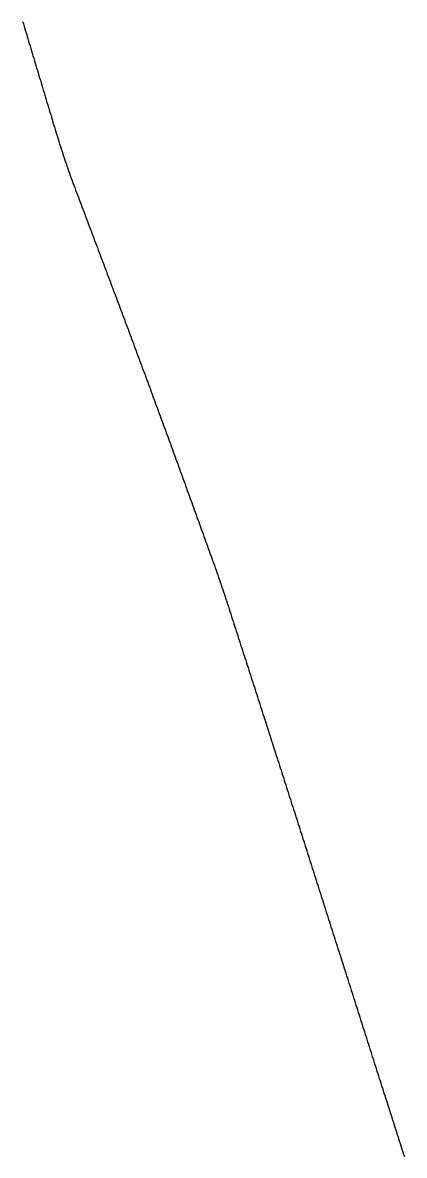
# Model space of a CAD drawing. Header units: metres. Extents: x 457876 to 584660, y 126427 to 241224.
# Drawn here: x 560962 to 564675, y 163560 to 174584 of the extents above; entities that cross this region are included whole.
import ezdxf

# ---------------------------------------------------------------- set-up
doc = ezdxf.new("R2010")
doc.units = ezdxf.units.M
for name, color, linetype in [('AT_GRADE', 3, 'CONTINUOUS'), ('CUTTING', 34, 'CONTINUOUS'), ('EMBANKMENT', 42, 'CONTINUOUS'), ('GROUND_CL', 8, 'CONTINUOUS'), ('RAIL_CL', 1, 'CONTINUOUS'), ('VIADUCT', 5, 'CONTINUOUS')]:
    doc.layers.add(name, color=color, linetype=linetype)

msp = doc.modelspace()

# ---------------------------------------------------------------- linework, layer by layer
at = {"layer": 'AT_GRADE'}
for points in [[(560997.956, 174476.306, 19.015), (561005.116, 174452.432, 19.098), (561012.277, 174428.559, 19.182)], [(561091.125, 174165.949, 20.177), (561098.299, 174142.075, 20.274), (561105.474, 174118.201, 20.373), (561112.65, 174094.326, 20.472), (561119.827, 174070.452, 20.572), (561127.005, 174046.578, 20.674), (561134.183, 174022.703, 20.777), (561141.363, 173998.829, 20.88)], [(561170.088, 173903.329, 21.308), (561177.271, 173879.454, 21.417), (561184.454, 173855.578, 21.528), (561191.638, 173831.703, 21.64), (561198.823, 173807.827, 21.754), (561206.008, 173783.951, 21.868), (561213.194, 173760.075, 21.984), (561220.38, 173736.198, 22.101), (561227.566, 173712.322, 22.22)], [(562350.509, 170616.953, 49.795), (562359.087, 170593.513, 50.087), (562367.662, 170570.072, 50.38), (562376.233, 170546.63, 50.674), (562384.801, 170523.187, 50.97), (562393.366, 170499.742, 51.266), (562401.927, 170476.296, 51.563), (562410.485, 170452.848, 51.861), (562419.039, 170429.4, 52.159), (562427.591, 170405.95, 52.459), (562436.139, 170382.498, 52.76), (562444.684, 170359.046, 53.061), (562453.226, 170335.592, 53.363), (562461.764, 170312.137, 53.666), (562470.3, 170288.68, 53.97), (562478.833, 170265.223, 54.275), (562487.362, 170241.764, 54.58), (562495.889, 170218.304, 54.887), (562504.413, 170194.843, 55.194), (562512.934, 170171.381, 55.502), (562521.452, 170147.917, 55.81)], [(562598.002, 169936.7, 58.621), (562606.496, 169913.226, 58.937), (562614.987, 169889.752, 59.254), (562623.477, 169866.277, 59.571), (562631.965, 169842.801, 59.889), (562640.45, 169819.324, 60.208), (562648.934, 169795.846, 60.527), (562657.416, 169772.368, 60.847), (562665.897, 169748.889, 61.168), (562674.376, 169725.409, 61.489), (562682.853, 169701.929, 61.811), (562691.329, 169678.447, 62.134)], [(562818.347, 169326.173, 67.041), (562826.811, 169302.685, 67.372), (562835.275, 169279.198, 67.704), (562843.706, 169255.698, 68.037), (562852.114, 169232.191, 68.37), (562860.433, 169208.651, 68.704), (562868.662, 169185.079, 69.038), (562876.84, 169161.489, 69.372), (562884.969, 169137.882, 69.707), (562893.048, 169114.258, 70.043), (562901.027, 169090.599, 70.379)], [(563131.671, 168377.914, 80.65), (563139.331, 168354.147, 80.998), (563146.99, 168330.379, 81.346), (563154.649, 168306.611, 81.695)], [(563566.877, 167022.561, 100.762), (563574.483, 166998.771, 101.115), (563582.089, 166974.981, 101.467), (563589.694, 166951.19, 101.819), (563597.298, 166927.4, 102.171), (563604.901, 166903.608, 102.523), (563612.503, 166879.817, 102.874), (563620.104, 166856.025, 103.224), (563627.705, 166832.232, 103.575), (563635.304, 166808.44, 103.925)], [(564264.574, 164833.12, 129.091), (564272.156, 164809.323, 129.309)], [(564423.921, 164333.444, 132.978), (564431.516, 164309.653, 133.123), (564439.112, 164285.863, 133.265), (564446.708, 164262.074, 133.403)]]:
    msp.add_polyline3d(points, dxfattribs=at)
at = {"layer": 'CUTTING'}
for points in [[(561019.44, 174404.685, 19.267), (561026.603, 174380.812, 19.353), (561033.768, 174356.938, 19.441), (561040.934, 174333.065, 19.529), (561048.101, 174309.191, 19.618), (561055.269, 174285.318, 19.709), (561062.438, 174261.444, 19.8), (561069.608, 174237.57, 19.893), (561076.779, 174213.697, 19.987), (561083.951, 174189.823, 20.081)], [(561148.543, 173974.954, 20.985), (561155.724, 173951.079, 21.092), (561162.905, 173927.204, 21.199)], [(562699.803, 169654.966, 62.457), (562708.277, 169631.483, 62.78), (562716.749, 169608.001, 63.105), (562725.219, 169584.517, 63.43), (562733.689, 169561.033, 63.755), (562742.158, 169537.549, 64.081), (562750.626, 169514.064, 64.408), (562759.093, 169490.579, 64.735), (562767.559, 169467.093, 65.063), (562776.025, 169443.607, 65.391), (562784.49, 169420.121, 65.72), (562792.955, 169396.634, 66.049), (562801.419, 169373.147, 66.379), (562809.883, 169349.66, 66.71)], [(562908.955, 169066.924, 70.715), (562916.833, 169043.231, 71.052), (562924.633, 169019.513, 71.389), (562932.363, 168995.771, 71.727), (562940.031, 168972.01, 72.065), (562947.7, 168948.248, 72.404), (562955.368, 168924.487, 72.743), (562963.036, 168900.725, 73.082), (562970.704, 168876.963, 73.422), (562978.372, 168853.201, 73.763), (562986.04, 168829.439, 74.103), (562993.708, 168805.676, 74.445), (563001.375, 168781.914, 74.786), (563009.043, 168758.151, 75.128), (563016.71, 168734.388, 75.471), (563024.377, 168710.625, 75.813), (563032.043, 168686.861, 76.156), (563039.71, 168663.098, 76.5), (563047.376, 168639.334, 76.844), (563055.041, 168615.57, 77.188), (563062.706, 168591.805, 77.533), (563070.371, 168568.041, 77.878), (563078.035, 168544.276, 78.223), (563085.699, 168520.511, 78.569), (563093.362, 168496.745, 78.915), (563101.025, 168472.98, 79.261), (563108.688, 168449.214, 79.608), (563116.349, 168425.447, 79.955), (563124.011, 168401.681, 80.302)], [(563642.903, 166784.646, 104.275), (563650.501, 166760.853, 104.624), (563658.098, 166737.06, 104.973), (563665.694, 166713.266, 105.321), (563673.29, 166689.471, 105.669), (563680.884, 166665.677, 106.016), (563688.478, 166641.882, 106.363), (563696.072, 166618.087, 106.709), (563703.664, 166594.291, 107.055), (563711.256, 166570.496, 107.4), (563718.847, 166546.7, 107.744), (563726.437, 166522.903, 108.088), (563734.027, 166499.107, 108.431), (563741.616, 166475.31, 108.773), (563749.204, 166451.513, 109.115), (563756.792, 166427.716, 109.456), (563764.379, 166403.918, 109.797), (563771.965, 166380.121, 110.136), (563779.551, 166356.323, 110.475), (563787.136, 166332.525, 110.813), (563794.721, 166308.726, 111.15), (563802.305, 166284.928, 111.486), (563809.889, 166261.129, 111.821), (563817.472, 166237.33, 112.155), (563825.055, 166213.531, 112.489), (563832.637, 166189.732, 112.821), (563840.219, 166165.932, 113.152), (563847.8, 166142.133, 113.483), (563855.381, 166118.333, 113.812), (563862.962, 166094.533, 114.14), (563870.542, 166070.733, 114.467), (563878.122, 166046.933, 114.793), (563885.701, 166023.132, 115.117), (563893.28, 165999.332, 115.441), (563900.859, 165975.531, 115.763), (563908.437, 165951.731, 116.084), (563916.015, 165927.93, 116.403), (563923.593, 165904.129, 116.721), (563931.171, 165880.328, 117.038), (563938.748, 165856.527, 117.354), (563946.325, 165832.726, 117.668), (563953.902, 165808.925, 117.98), (563961.479, 165785.124, 118.291), (563969.055, 165761.323, 118.601), (563976.631, 165737.522, 118.908), (563984.208, 165713.721, 119.215), (563991.784, 165689.919, 119.519), (563999.36, 165666.118, 119.822), (564006.936, 165642.317, 120.124), (564014.511, 165618.515, 120.423), (564022.087, 165594.714, 120.721), (564029.663, 165570.913, 121.017), (564037.238, 165547.112, 121.311), (564044.814, 165523.31, 121.603), (564052.39, 165499.509, 121.894), (564059.965, 165475.708, 122.182), (564067.541, 165451.907, 122.468), (564075.117, 165428.106, 122.753), (564082.693, 165404.305, 123.035), (564090.269, 165380.504, 123.315), (564097.845, 165356.703, 123.593), (564105.421, 165332.903, 123.869), (564112.997, 165309.102, 124.142), (564120.573, 165285.301, 124.414), (564128.15, 165261.501, 124.683), (564135.727, 165237.701, 124.95), (564143.304, 165213.9, 125.214), (564150.881, 165190.1, 125.476), (564158.458, 165166.3, 125.736), (564166.036, 165142.501, 125.993), (564173.614, 165118.701, 126.247), (564181.192, 165094.901, 126.499), (564188.77, 165071.102, 126.749), (564196.349, 165047.303, 126.995), (564203.928, 165023.504, 127.24), (564211.508, 164999.705, 127.481), (564219.087, 164975.907, 127.72), (564226.667, 164952.108, 127.955), (564234.248, 164928.31, 128.188), (564241.829, 164904.512, 128.418), (564249.41, 164880.715, 128.646), (564256.992, 164856.917, 128.87)], [(564454.305, 164238.285, 133.537), (564461.903, 164214.496, 133.667), (564469.502, 164190.707, 133.793), (564477.101, 164166.919, 133.915), (564484.701, 164143.132, 134.033), (564492.302, 164119.345, 134.147), (564499.903, 164095.558, 134.256), (564507.506, 164071.772, 134.362), (564515.109, 164047.986, 134.463), (564522.713, 164024.201, 134.56), (564530.318, 164000.416, 134.653), (564537.924, 163976.631, 134.741), (564545.53, 163952.847, 134.825), (564553.137, 163929.064, 134.905), (564560.746, 163905.281, 134.981), (564568.355, 163881.498, 135.052), (564575.964, 163857.716, 135.118), (564583.575, 163833.934, 135.18), (564591.187, 163810.153, 135.238), (564598.799, 163786.372, 135.291), (564606.412, 163762.592, 135.339), (564614.027, 163738.813, 135.383), (564621.642, 163715.033, 135.423), (564629.257, 163691.255, 135.458), (564636.874, 163667.477, 135.488), (564644.492, 163643.699, 135.513), (564652.11, 163619.922, 135.534), (564659.73, 163596.145, 135.55), (564667.35, 163572.369, 135.562)]]:
    msp.add_polyline3d(points, dxfattribs=at)
at = {"layer": 'EMBANKMENT'}
for points in [[(560969.328, 174571.799, 18.693), (560976.483, 174547.926, 18.772), (560983.64, 174524.052, 18.852), (560990.797, 174500.179, 18.933)], [(561234.753, 173688.445, 22.339), (561241.94, 173664.568, 22.46), (561249.127, 173640.69, 22.582), (561256.315, 173616.813, 22.705), (561263.503, 173592.935, 22.83), (561270.691, 173569.057, 22.956), (561277.879, 173545.178, 23.083), (561285.079, 173521.303, 23.211), (561292.327, 173497.442, 23.341), (561299.663, 173473.608, 23.472), (561307.075, 173449.796, 23.604), (561314.499, 173425.988, 23.738), (561322.071, 173402.226, 23.873), (561329.657, 173378.468, 24.009), (561337.317, 173354.733, 24.147), (561345.039, 173331.018, 24.286), (561352.832, 173307.326, 24.426), (561360.701, 173283.659, 24.568), (561368.621, 173260.008, 24.711), (561376.591, 173236.374, 24.855), (561384.661, 173212.773, 25.001), (561392.782, 173189.189, 25.148), (561400.952, 173165.622, 25.297), (561409.172, 173142.071, 25.447), (561417.485, 173118.554, 25.598), (561425.885, 173095.067, 25.751), (561434.309, 173071.589, 25.905), (561442.822, 173048.143, 26.06), (561451.387, 173024.715, 26.217), (561460.007, 173001.307, 26.375), (561468.711, 172977.931, 26.535), (561477.474, 172954.576, 26.696), (561486.287, 172931.24, 26.859), (561495.102, 172907.904, 27.023), (561503.917, 172884.568, 27.188), (561512.733, 172861.232, 27.355), (561521.548, 172837.896, 27.523), (561530.363, 172814.559, 27.693), (561539.178, 172791.222, 27.864), (561547.993, 172767.885, 28.037)], [(561574.434, 172697.871, 28.563), (561583.247, 172674.532, 28.741), (561592.059, 172651.192, 28.921), (561600.871, 172627.852, 29.102), (561609.681, 172604.512, 29.285), (561618.491, 172581.171, 29.469), (561627.301, 172557.829, 29.654), (561636.109, 172534.487, 29.841), (561644.916, 172511.145, 30.03), (561653.722, 172487.802, 30.219), (561662.528, 172464.458, 30.411), (561671.332, 172441.113, 30.604), (561680.135, 172417.768, 30.798), (561688.936, 172394.422, 30.993), (561697.736, 172371.076, 31.19), (561706.535, 172347.729, 31.389), (561715.333, 172324.381, 31.589), (561724.129, 172301.032, 31.79), (561732.923, 172277.683, 31.993), (561741.716, 172254.332, 32.198), (561750.507, 172230.981, 32.403), (561759.296, 172207.629, 32.611), (561768.084, 172184.277, 32.819), (561776.87, 172160.923, 33.029), (561785.653, 172137.568, 33.241), (561794.435, 172114.213, 33.454), (561803.215, 172090.857, 33.668), (561811.993, 172067.499, 33.884), (561820.769, 172044.141, 34.101), (561829.542, 172020.782, 34.32), (561838.314, 171997.422, 34.54), (561847.083, 171974.06, 34.761), (561855.849, 171950.698, 34.984), (561864.614, 171927.335, 35.208), (561873.376, 171903.97, 35.434), (561882.135, 171880.605, 35.661), (561890.892, 171857.238, 35.889), (561899.647, 171833.871, 36.119), (561908.399, 171810.502, 36.35), (561917.148, 171787.132, 36.582), (561925.894, 171763.761, 36.816), (561934.638, 171740.389, 37.051), (561943.379, 171717.015, 37.288), (561952.117, 171693.641, 37.526), (561960.852, 171670.265, 37.765), (561969.585, 171646.888, 38.005), (561978.314, 171623.51, 38.247), (561987.04, 171600.13, 38.49), (561995.764, 171576.749, 38.735), (562004.484, 171553.367, 38.981), (562013.201, 171529.984, 39.228), (562021.915, 171506.599, 39.476), (562030.626, 171483.213, 39.726), (562039.334, 171459.826, 39.977), (562048.039, 171436.437, 40.229), (562056.74, 171413.047, 40.483), (562065.438, 171389.656, 40.738), (562074.132, 171366.263, 40.994), (562082.824, 171342.869, 41.251), (562091.512, 171319.474, 41.509), (562100.196, 171296.077, 41.769), (562108.877, 171272.679, 42.03), (562117.555, 171249.279, 42.292), (562126.229, 171225.878, 42.555), (562134.9, 171202.476, 42.82), (562143.567, 171179.072, 43.086), (562152.231, 171155.667, 43.353), (562160.891, 171132.26, 43.621), (562169.547, 171108.852, 43.89), (562178.201, 171085.443, 44.16), (562186.85, 171062.032, 44.432), (562195.496, 171038.62, 44.704), (562204.138, 171015.206, 44.978), (562212.777, 170991.791, 45.253), (562221.412, 170968.374, 45.529), (562230.044, 170944.956, 45.806), (562238.672, 170921.536, 46.084), (562247.296, 170898.115, 46.363), (562255.917, 170874.693, 46.644), (562264.534, 170851.269, 46.925), (562273.148, 170827.844, 47.207), (562281.758, 170804.417, 47.491), (562290.364, 170780.989, 47.775), (562298.967, 170757.56, 48.061), (562307.566, 170734.129, 48.347), (562316.162, 170710.696, 48.635), (562324.754, 170687.262, 48.923), (562333.342, 170663.827, 49.213), (562341.927, 170640.391, 49.503)], [(562529.968, 170124.453, 56.12), (562538.481, 170100.987, 56.43), (562546.991, 170077.521, 56.741), (562555.499, 170054.053, 57.052), (562564.004, 170030.584, 57.365), (562572.507, 170007.115, 57.678), (562581.008, 169983.644, 57.992), (562589.506, 169960.172, 58.306)], [(563162.307, 168282.843, 82.043), (563169.964, 168259.075, 82.393), (563177.621, 168235.306, 82.742), (563185.277, 168211.537, 83.092), (563192.932, 168187.767, 83.442), (563200.586, 168163.997, 83.792), (563208.239, 168140.227, 84.143), (563215.892, 168116.456, 84.493), (563223.544, 168092.685, 84.844), (563231.195, 168068.913, 85.196), (563238.845, 168045.142, 85.547), (563246.494, 168021.369, 85.899), (563254.142, 167997.597, 86.251), (563261.79, 167973.824, 86.603), (563269.437, 167950.05, 86.955), (563277.082, 167926.276, 87.308), (563284.727, 167902.502, 87.661), (563292.371, 167878.728, 88.014), (563300.013, 167854.952, 88.367)], [(563391.65, 167569.619, 92.615), (563399.28, 167545.838, 92.969), (563406.909, 167522.057, 93.324), (563414.536, 167498.276, 93.679), (563422.163, 167474.494, 94.033), (563429.789, 167450.712, 94.388), (563437.413, 167426.929, 94.743), (563445.037, 167403.146, 95.098), (563452.659, 167379.363, 95.452), (563460.281, 167355.579, 95.807), (563467.901, 167331.794, 96.162), (563475.521, 167308.01, 96.516), (563483.139, 167284.224, 96.871), (563490.757, 167260.439, 97.225), (563498.373, 167236.653, 97.58), (563505.989, 167212.866, 97.934), (563513.603, 167189.08, 98.288), (563521.217, 167165.292, 98.642), (563528.829, 167141.505, 98.996), (563536.44, 167117.717, 99.35), (563544.051, 167093.929, 99.703), (563551.661, 167070.14, 100.056), (563559.269, 167046.351, 100.409)], [(564279.739, 164785.526, 129.525), (564287.323, 164761.729, 129.737), (564294.907, 164737.933, 129.946), (564302.491, 164714.137, 130.151)], [(564385.957, 164452.401, 132.193), (564393.549, 164428.609, 132.357), (564401.141, 164404.817, 132.518), (564408.734, 164381.026, 132.675), (564416.327, 164357.234, 132.828)]]:
    msp.add_polyline3d(points, dxfattribs=at)
at = {"layer": 'GROUND_CL'}
msp.add_polyline3d([(560962.174, 174595.672, 15.807), (560969.328, 174571.799, 13.419), (560976.483, 174547.926, 11.032), (560983.64, 174524.052, 11.355), (560990.797, 174500.179, 13.743), (560997.956, 174476.306, 16.13), (561005.116, 174452.432, 18.517), (561012.277, 174428.559, 21.757), (561019.44, 174404.685, 26.495), (561026.603, 174380.812, 30.39), (561033.768, 174356.938, 33.602), (561040.934, 174333.065, 35.078), (561048.101, 174309.191, 32.007), (561055.269, 174285.318, 29.277), (561062.438, 174261.444, 26.89), (561069.608, 174237.57, 24.847), (561076.779, 174213.697, 24.13), (561083.951, 174189.823, 23.412), (561091.125, 174165.949, 22.695), (561098.299, 174142.075, 21.978), (561105.474, 174118.201, 21.26), (561112.65, 174094.326, 20.543), (561119.827, 174070.452, 19.971), (561127.005, 174046.578, 19.96), (561134.183, 174022.703, 21.25), (561141.363, 173998.829, 22.975), (561148.543, 173974.954, 24.356), (561155.724, 173951.079, 25.395), (561162.905, 173927.204, 24.943), (561170.088, 173903.329, 23.154), (561177.271, 173879.454, 21.708), (561184.454, 173855.578, 20.604), (561191.638, 173831.703, 20), (561198.823, 173807.827, 20), (561206.008, 173783.951, 20), (561213.194, 173760.075, 20), (561220.38, 173736.198, 19.857), (561227.566, 173712.322, 19.439), (561234.753, 173688.445, 19.066), (561241.94, 173664.568, 18.738), (561249.127, 173640.69, 18.454), (561256.315, 173616.813, 18.224), (561263.503, 173592.935, 18.043), (561270.691, 173569.057, 17.912), (561277.879, 173545.178, 17.828), (561285.079, 173521.303, 17.797), (561292.327, 173497.442, 17.815), (561299.663, 173473.608, 17.88), (561307.075, 173449.796, 17.993), (561314.499, 173425.988, 18.229), (561322.071, 173402.226, 18.587), (561329.657, 173378.468, 19.022), (561337.317, 173354.733, 19.555), (561345.039, 173331.018, 19.92), (561352.832, 173307.326, 19.524), (561360.701, 173283.659, 18.96), (561368.621, 173260.008, 18.226), (561376.591, 173236.374, 17.262), (561384.661, 173212.773, 15.252), (561392.782, 173189.189, 13.415), (561400.952, 173165.622, 11.751), (561409.172, 173142.071, 10.262), (561417.485, 173118.554, 10), (561425.885, 173095.067, 10.099), (561434.309, 173071.589, 10.211), (561442.822, 173048.143, 10.329), (561451.387, 173024.715, 10.391), (561460.007, 173001.307, 10.359), (561468.711, 172977.931, 10.275), (561477.474, 172954.576, 10.136), (561486.287, 172931.24, 10.081), (561495.102, 172907.904, 10.273), (561503.917, 172884.568, 10.3), (561512.733, 172861.232, 10.163), (561521.548, 172837.896, 10.033), (561530.363, 172814.559, 10.089), (561539.178, 172791.222, 10.107), (561547.993, 172767.885, 10.086), (561556.807, 172744.547, 10.025), (561565.621, 172721.209, 10.365), (561574.434, 172697.871, 10.735), (561583.247, 172674.532, 10.932), (561592.059, 172651.192, 10.953), (561600.871, 172627.852, 11.16), (561609.681, 172604.512, 11.876), (561618.491, 172581.171, 12.686), (561627.301, 172557.829, 13.721), (561636.109, 172534.487, 14.698), (561644.916, 172511.145, 15.628), (561653.722, 172487.802, 16.667), (561662.528, 172464.458, 17.816), (561671.332, 172441.113, 19.075), (561680.135, 172417.768, 19.514), (561688.936, 172394.422, 19.735), (561697.736, 172371.076, 19.891), (561706.535, 172347.729, 19.981), (561715.333, 172324.381, 19.905), (561724.129, 172301.032, 19.472), (561732.923, 172277.683, 19.058), (561741.716, 172254.332, 18.801), (561750.507, 172230.981, 18.722), (561759.296, 172207.629, 18.794), (561768.084, 172184.277, 18.926), (561776.87, 172160.923, 19.119), (561785.653, 172137.568, 19.372), (561794.435, 172114.213, 19.49), (561803.215, 172090.857, 19.626), (561811.993, 172067.499, 19.781), (561820.769, 172044.141, 19.953), (561829.542, 172020.782, 20), (561838.314, 171997.422, 20), (561847.083, 171974.06, 20), (561855.849, 171950.698, 20), (561864.614, 171927.335, 20.334), (561873.376, 171903.97, 21.144), (561882.135, 171880.605, 22.025), (561890.892, 171857.238, 22.976), (561899.647, 171833.871, 24.054), (561908.399, 171810.502, 25.515), (561917.148, 171787.132, 27.086), (561925.894, 171763.761, 28.477), (561934.638, 171740.389, 29.838), (561943.379, 171717.015, 30.036), (561952.117, 171693.641, 30.103), (561960.852, 171670.265, 30.199), (561969.585, 171646.888, 30.323), (561978.314, 171623.51, 30.753), (561987.04, 171600.13, 31.346), (561995.764, 171576.749, 31.906), (562004.484, 171553.367, 32.435), (562013.201, 171529.984, 32.999), (562021.915, 171506.599, 33.649), (562030.626, 171483.213, 34.23), (562039.334, 171459.826, 34.789), (562048.039, 171436.437, 35.338), (562056.74, 171413.047, 36.057), (562065.438, 171389.656, 36.717), (562074.132, 171366.263, 37.317), (562082.824, 171342.869, 37.858), (562091.512, 171319.474, 37.985), (562100.196, 171296.077, 38.062), (562108.877, 171272.679, 38.206), (562117.555, 171249.279, 38.416), (562126.229, 171225.878, 38.68), (562134.9, 171202.476, 38.965), (562143.567, 171179.072, 39.297), (562152.231, 171155.667, 39.675), (562160.891, 171132.26, 40.004), (562169.547, 171108.852, 40.02), (562178.201, 171085.443, 40.03), (562186.85, 171062.032, 40.034), (562195.496, 171038.62, 40.032), (562204.138, 171015.206, 40.029), (562212.777, 170991.791, 40.015), (562221.412, 170968.374, 39.996), (562230.044, 170944.956, 39.996), (562238.672, 170921.536, 40.265), (562247.296, 170898.115, 40.659), (562255.917, 170874.693, 41.062), (562264.534, 170851.269, 41.473), (562273.148, 170827.844, 41.903), (562281.758, 170804.417, 42.359), (562290.364, 170780.989, 42.825), (562298.967, 170757.56, 43.302), (562307.566, 170734.129, 43.809), (562316.162, 170710.696, 44.445), (562324.754, 170687.262, 45.044), (562333.342, 170663.827, 45.627), (562341.927, 170640.391, 46.208), (562350.509, 170616.953, 47.037), (562359.087, 170593.513, 47.905), (562367.662, 170570.072, 48.779), (562376.233, 170546.63, 49.66), (562384.801, 170523.187, 50.201), (562393.366, 170499.742, 50.53), (562401.927, 170476.296, 50.863), (562410.485, 170452.848, 51.199), (562419.039, 170429.4, 51.648), (562427.591, 170405.95, 52.187), (562436.139, 170382.498, 52.692), (562444.684, 170359.046, 53.162), (562453.226, 170335.592, 53.631), (562461.764, 170312.137, 54.362), (562470.3, 170288.68, 54.94), (562478.833, 170265.223, 55.365), (562487.362, 170241.764, 55.637), (562495.889, 170218.304, 55.178), (562504.413, 170194.843, 54.566), (562512.934, 170171.381, 53.938), (562521.452, 170147.917, 53.394), (562529.968, 170124.453, 52.656), (562538.481, 170100.987, 51.751), (562546.991, 170077.521, 50.985), (562555.499, 170054.053, 50.357), (562564.004, 170030.584, 50.541), (562572.507, 170007.115, 52.219), (562581.008, 169983.644, 53.698), (562589.506, 169960.172, 54.978), (562598.002, 169936.7, 56.04), (562606.496, 169913.226, 56.657), (562614.987, 169889.752, 57.473), (562623.477, 169866.277, 58.489), (562631.965, 169842.801, 59.704), (562640.45, 169819.324, 60.529), (562648.934, 169795.846, 61.075), (562657.416, 169772.368, 61.474), (562665.897, 169748.889, 61.724), (562674.376, 169725.409, 62.374), (562682.853, 169701.929, 63.487), (562691.329, 169678.447, 64.589), (562699.803, 169654.966, 65.681), (562708.277, 169631.483, 66.613), (562716.749, 169608.001, 67.222), (562725.219, 169584.517, 68.057), (562733.689, 169561.033, 68.99), (562742.158, 169537.549, 70.001), (562750.626, 169514.064, 70.24), (562759.093, 169490.579, 70.419), (562767.559, 169467.093, 70.539), (562776.025, 169443.607, 70.598), (562784.49, 169420.121, 70.597), (562792.955, 169396.634, 70.536), (562801.419, 169373.147, 70.414), (562809.883, 169349.66, 70.233), (562818.347, 169326.173, 69.976), (562826.811, 169302.685, 69.432), (562835.275, 169279.198, 69.285), (562843.706, 169255.698, 69.536), (562852.114, 169232.191, 70), (562860.433, 169208.651, 70), (562868.662, 169185.079, 70), (562876.84, 169161.489, 70), (562884.969, 169137.882, 70), (562893.048, 169114.258, 71.501), (562901.027, 169090.599, 73.036), (562908.955, 169066.924, 74.589), (562916.833, 169043.231, 76.157), (562924.633, 169019.513, 77.344), (562932.363, 168995.771, 78.27), (562940.031, 168972.01, 79.068), (562947.7, 168948.248, 79.74), (562955.368, 168924.487, 80.401), (562963.036, 168900.725, 81.117), (562970.704, 168876.963, 81.82), (562978.372, 168853.201, 82.511), (562986.04, 168829.439, 83.203), (562993.708, 168805.676, 83.914), (563001.375, 168781.914, 84.618), (563009.043, 168758.151, 85.313), (563016.71, 168734.388, 86.034), (563024.377, 168710.625, 86.874), (563032.043, 168686.861, 87.642), (563039.71, 168663.098, 88.354), (563047.376, 168639.334, 89.01), (563055.041, 168615.57, 89.088), (563062.706, 168591.805, 89.234), (563070.371, 168568.041, 89.496), (563078.035, 168544.276, 89.873), (563085.699, 168520.511, 90.047), (563093.362, 168496.745, 90.086), (563101.025, 168472.98, 90.093), (563108.688, 168449.214, 90.07), (563116.349, 168425.447, 88.818), (563124.011, 168401.681, 86.027), (563131.671, 168377.914, 83.483), (563139.331, 168354.147, 81.302), (563146.99, 168330.379, 79.791), (563154.649, 168306.611, 78.866), (563162.307, 168282.843, 77.578), (563169.964, 168259.075, 75.925), (563177.621, 168235.306, 74.046), (563185.277, 168211.537, 73.28), (563192.932, 168187.767, 72.514), (563200.586, 168163.997, 71.749), (563208.239, 168140.227, 70.984), (563215.892, 168116.456, 70.218), (563223.544, 168092.685, 69.699), (563231.195, 168068.913, 69.589), (563238.845, 168045.142, 69.844), (563246.494, 168021.369, 70.461), (563254.142, 167997.597, 71.443), (563261.79, 167973.824, 72.788), (563269.437, 167950.05, 74.497), (563277.082, 167926.276, 75.232), (563284.727, 167902.502, 74.325), (563292.371, 167878.728, 73.055), (563300.013, 167854.952, 71.421), (563307.655, 167831.177, 70), (563315.296, 167807.401, 70), (563322.936, 167783.625, 70), (563330.575, 167759.848, 70), (563338.213, 167736.071, 70), (563345.85, 167712.293, 70), (563353.486, 167688.515, 70), (563361.121, 167664.737, 70), (563368.755, 167640.958, 70), (563376.387, 167617.179, 71.191), (563384.019, 167593.399, 72.915), (563391.65, 167569.619, 75.002), (563399.28, 167545.838, 77.452), (563406.909, 167522.057, 78.883), (563414.536, 167498.276, 79.646), (563422.163, 167474.494, 80.183), (563429.789, 167450.712, 80.553), (563437.413, 167426.929, 80.954), (563445.037, 167403.146, 81.377), (563452.659, 167379.363, 81.826), (563460.281, 167355.579, 82.302), (563467.901, 167331.794, 82.966), (563475.521, 167308.01, 84.083), (563483.139, 167284.224, 85.111), (563490.757, 167260.439, 86.049), (563498.373, 167236.653, 86.905), (563505.989, 167212.866, 87.827), (563513.603, 167189.08, 88.636), (563521.217, 167165.292, 89.327), (563528.829, 167141.505, 89.913), (563536.44, 167117.717, 91.177), (563544.051, 167093.929, 92.751), (563551.661, 167070.14, 94.506), (563559.269, 167046.351, 96.442), (563566.877, 167022.561, 97.825), (563574.483, 166998.771, 98.667), (563582.089, 166974.981, 99.328), (563589.694, 166951.19, 99.807), (563597.298, 166927.4, 100.503), (563604.901, 166903.608, 101.712), (563612.503, 166879.817, 102.972), (563620.104, 166856.025, 104.302), (563627.705, 166832.232, 105.647), (563635.304, 166808.44, 106.842), (563642.903, 166784.646, 107.969), (563650.501, 166760.853, 109.029), (563658.098, 166737.06, 110.026), (563665.694, 166713.266, 111.165), (563673.29, 166689.471, 112.303), (563680.884, 166665.677, 113.443), (563688.478, 166641.882, 114.583), (563696.072, 166618.087, 115.806), (563703.664, 166594.291, 117.047), (563711.256, 166570.496, 118.287), (563718.847, 166546.7, 119.513), (563726.437, 166522.903, 119.868), (563734.027, 166499.107, 119.818), (563741.616, 166475.31, 119.835), (563749.204, 166451.513, 119.92), (563756.792, 166427.716, 120.004), (563764.379, 166403.918, 120.017), (563771.965, 166380.121, 120.034), (563779.551, 166356.323, 120.055), (563787.136, 166332.525, 119.916), (563794.721, 166308.726, 119.386), (563802.305, 166284.928, 119.213), (563809.889, 166261.129, 119.398), (563817.472, 166237.33, 119.94), (563825.055, 166213.531, 120.034), (563832.637, 166189.732, 120.049), (563840.219, 166165.932, 120.041), (563847.8, 166142.133, 120.009), (563855.381, 166118.333, 120), (563862.962, 166094.533, 120), (563870.542, 166070.733, 120), (563878.122, 166046.933, 120), (563885.701, 166023.132, 120), (563893.28, 165999.332, 120), (563900.859, 165975.531, 120), (563908.437, 165951.731, 120), (563916.015, 165927.93, 120.404), (563923.593, 165904.129, 121.899), (563931.171, 165880.328, 123.43), (563938.748, 165856.527, 124.807), (563946.325, 165832.726, 125.969), (563953.902, 165808.925, 126.752), (563961.479, 165785.124, 127.408), (563969.055, 165761.323, 127.938), (563976.631, 165737.522, 128.341), (563984.208, 165713.721, 128.777), (563991.784, 165689.919, 129.173), (563999.36, 165666.118, 129.527), (564006.936, 165642.317, 129.839), (564014.511, 165618.515, 129.969), (564022.087, 165594.714, 130.053), (564029.663, 165570.913, 130.236), (564037.238, 165547.112, 130.53), (564044.814, 165523.31, 131.402), (564052.39, 165499.509, 132.592), (564059.965, 165475.708, 133.767), (564067.541, 165451.907, 134.926), (564075.117, 165428.106, 136.103), (564082.693, 165404.305, 137.26), (564090.269, 165380.504, 138.322), (564097.845, 165356.703, 139.291), (564105.421, 165332.903, 140.014), (564112.997, 165309.102, 140.092), (564120.573, 165285.301, 140.176), (564128.15, 165261.501, 140.246), (564135.727, 165237.701, 140.31), (564143.304, 165213.9, 140.458), (564150.881, 165190.1, 140.582), (564158.458, 165166.3, 140.681), (564166.036, 165142.501, 140.756), (564173.614, 165118.701, 140.803), (564181.192, 165094.901, 140.788), (564188.77, 165071.102, 140.709), (564196.349, 165047.303, 140.566), (564203.928, 165023.504, 140.413), (564211.508, 164999.705, 140.224), (564219.087, 164975.907, 139.836), (564226.667, 164952.108, 138.406), (564234.248, 164928.31, 136.766), (564241.829, 164904.512, 135.249), (564249.41, 164880.715, 133.733), (564256.992, 164856.917, 132.217), (564264.574, 164833.12, 130.252), (564272.156, 164809.323, 126.355), (564279.739, 164785.526, 122.459), (564287.323, 164761.729, 118.563), (564294.907, 164737.933, 114.666), (564302.491, 164714.137, 112.751), (564310.076, 164690.341, 111.222), (564317.662, 164666.546, 110.053), (564325.248, 164642.751, 110), (564332.834, 164618.956, 110), (564340.422, 164595.162, 110), (564348.009, 164571.367, 110), (564355.598, 164547.573, 110), (564363.187, 164523.78, 110.624), (564370.776, 164499.987, 111.983), (564378.366, 164476.194, 113.703), (564385.957, 164452.401, 115.784), (564393.549, 164428.609, 118.447), (564401.141, 164404.817, 121.585), (564408.734, 164381.026, 124.724), (564416.327, 164357.234, 127.862), (564423.921, 164333.444, 130.609), (564431.516, 164309.653, 131.72), (564439.112, 164285.863, 133.192), (564446.708, 164262.074, 135.026), (564454.305, 164238.285, 137.221), (564461.903, 164214.496, 142.375), (564469.502, 164190.707, 147.253), (564477.101, 164166.919, 151.77), (564484.701, 164143.132, 155.926), (564492.302, 164119.345, 157.893), (564499.903, 164095.558, 158.947), (564507.506, 164071.772, 159.639), (564515.109, 164047.986, 159.969), (564522.713, 164024.201, 160.002), (564530.318, 164000.416, 160.007), (564537.924, 163976.631, 160.014), (564545.53, 163952.847, 160.023), (564553.137, 163929.064, 160.029), (564560.746, 163905.281, 160.034), (564568.355, 163881.498, 160.044), (564575.964, 163857.716, 160.06), (564583.575, 163833.934, 160.081), (564591.187, 163810.153, 160.103), (564598.799, 163786.372, 160.146), (564606.412, 163762.592, 160.211), (564614.027, 163738.813, 160.297), (564621.642, 163715.033, 160.483), (564629.257, 163691.255, 160.672), (564636.874, 163667.477, 160.877), (564644.492, 163643.699, 161.097), (564652.11, 163619.922, 161.683), (564659.73, 163596.145, 162.371), (564667.35, 163572.369, 163.034), (564674.971, 163548.594, 163.674)], dxfattribs=at)
at = {"layer": 'RAIL_CL'}
msp.add_polyline3d([(560962.174, 174595.672, 18.615), (560969.328, 174571.799, 18.693), (560976.483, 174547.926, 18.772), (560983.64, 174524.052, 18.852), (560990.797, 174500.179, 18.933), (560997.956, 174476.306, 19.015), (561005.116, 174452.432, 19.098), (561012.277, 174428.559, 19.182), (561019.44, 174404.685, 19.267), (561026.603, 174380.812, 19.353), (561033.768, 174356.938, 19.441), (561040.934, 174333.065, 19.529), (561048.101, 174309.191, 19.618), (561055.269, 174285.318, 19.709), (561062.438, 174261.444, 19.8), (561069.608, 174237.57, 19.893), (561076.779, 174213.697, 19.987), (561083.951, 174189.823, 20.081), (561091.125, 174165.949, 20.177), (561098.299, 174142.075, 20.274), (561105.474, 174118.201, 20.373), (561112.65, 174094.326, 20.472), (561119.827, 174070.452, 20.572), (561127.005, 174046.578, 20.674), (561134.183, 174022.703, 20.777), (561141.363, 173998.829, 20.88), (561148.543, 173974.954, 20.985), (561155.724, 173951.079, 21.092), (561162.905, 173927.204, 21.199), (561170.088, 173903.329, 21.308), (561177.271, 173879.454, 21.417), (561184.454, 173855.578, 21.528), (561191.638, 173831.703, 21.64), (561198.823, 173807.827, 21.754), (561206.008, 173783.951, 21.868), (561213.194, 173760.075, 21.984), (561220.38, 173736.198, 22.101), (561227.566, 173712.322, 22.22), (561234.753, 173688.445, 22.339), (561241.94, 173664.568, 22.46), (561249.127, 173640.69, 22.582), (561256.315, 173616.813, 22.705), (561263.503, 173592.935, 22.83), (561270.691, 173569.057, 22.956), (561277.879, 173545.178, 23.083), (561285.079, 173521.303, 23.211), (561292.327, 173497.442, 23.341), (561299.663, 173473.608, 23.472), (561307.075, 173449.796, 23.604), (561314.499, 173425.988, 23.738), (561322.071, 173402.226, 23.873), (561329.657, 173378.468, 24.009), (561337.317, 173354.733, 24.147), (561345.039, 173331.018, 24.286), (561352.832, 173307.326, 24.426), (561360.701, 173283.659, 24.568), (561368.621, 173260.008, 24.711), (561376.591, 173236.374, 24.855), (561384.661, 173212.773, 25.001), (561392.782, 173189.189, 25.148), (561400.952, 173165.622, 25.297), (561409.172, 173142.071, 25.447), (561417.485, 173118.554, 25.598), (561425.885, 173095.067, 25.751), (561434.309, 173071.589, 25.905), (561442.822, 173048.143, 26.06), (561451.387, 173024.715, 26.217), (561460.007, 173001.307, 26.375), (561468.711, 172977.931, 26.535), (561477.474, 172954.576, 26.696), (561486.287, 172931.24, 26.859), (561495.102, 172907.904, 27.023), (561503.917, 172884.568, 27.188), (561512.733, 172861.232, 27.355), (561521.548, 172837.896, 27.523), (561530.363, 172814.559, 27.693), (561539.178, 172791.222, 27.864), (561547.993, 172767.885, 28.037), (561556.807, 172744.547, 28.21), (561565.621, 172721.209, 28.386), (561574.434, 172697.871, 28.563), (561583.247, 172674.532, 28.741), (561592.059, 172651.192, 28.921), (561600.871, 172627.852, 29.102), (561609.681, 172604.512, 29.285), (561618.491, 172581.171, 29.469), (561627.301, 172557.829, 29.654), (561636.109, 172534.487, 29.841), (561644.916, 172511.145, 30.03), (561653.722, 172487.802, 30.219), (561662.528, 172464.458, 30.411), (561671.332, 172441.113, 30.604), (561680.135, 172417.768, 30.798), (561688.936, 172394.422, 30.993), (561697.736, 172371.076, 31.19), (561706.535, 172347.729, 31.389), (561715.333, 172324.381, 31.589), (561724.129, 172301.032, 31.79), (561732.923, 172277.683, 31.993), (561741.716, 172254.332, 32.198), (561750.507, 172230.981, 32.403), (561759.296, 172207.629, 32.611), (561768.084, 172184.277, 32.819), (561776.87, 172160.923, 33.029), (561785.653, 172137.568, 33.241), (561794.435, 172114.213, 33.454), (561803.215, 172090.857, 33.668), (561811.993, 172067.499, 33.884), (561820.769, 172044.141, 34.101), (561829.542, 172020.782, 34.32), (561838.314, 171997.422, 34.54), (561847.083, 171974.06, 34.761), (561855.849, 171950.698, 34.984), (561864.614, 171927.335, 35.208), (561873.376, 171903.97, 35.434), (561882.135, 171880.605, 35.661), (561890.892, 171857.238, 35.889), (561899.647, 171833.871, 36.119), (561908.399, 171810.502, 36.35), (561917.148, 171787.132, 36.582), (561925.894, 171763.761, 36.816), (561934.638, 171740.389, 37.051), (561943.379, 171717.015, 37.288), (561952.117, 171693.641, 37.526), (561960.852, 171670.265, 37.765), (561969.585, 171646.888, 38.005), (561978.314, 171623.51, 38.247), (561987.04, 171600.13, 38.49), (561995.764, 171576.749, 38.735), (562004.484, 171553.367, 38.981), (562013.201, 171529.984, 39.228), (562021.915, 171506.599, 39.476), (562030.626, 171483.213, 39.726), (562039.334, 171459.826, 39.977), (562048.039, 171436.437, 40.229), (562056.74, 171413.047, 40.483), (562065.438, 171389.656, 40.738), (562074.132, 171366.263, 40.994), (562082.824, 171342.869, 41.251), (562091.512, 171319.474, 41.509), (562100.196, 171296.077, 41.769), (562108.877, 171272.679, 42.03), (562117.555, 171249.279, 42.292), (562126.229, 171225.878, 42.555), (562134.9, 171202.476, 42.82), (562143.567, 171179.072, 43.086), (562152.231, 171155.667, 43.353), (562160.891, 171132.26, 43.621), (562169.547, 171108.852, 43.89), (562178.201, 171085.443, 44.16), (562186.85, 171062.032, 44.432), (562195.496, 171038.62, 44.704), (562204.138, 171015.206, 44.978), (562212.777, 170991.791, 45.253), (562221.412, 170968.374, 45.529), (562230.044, 170944.956, 45.806), (562238.672, 170921.536, 46.084), (562247.296, 170898.115, 46.363), (562255.917, 170874.693, 46.644), (562264.534, 170851.269, 46.925), (562273.148, 170827.844, 47.207), (562281.758, 170804.417, 47.491), (562290.364, 170780.989, 47.775), (562298.967, 170757.56, 48.061), (562307.566, 170734.129, 48.347), (562316.162, 170710.696, 48.635), (562324.754, 170687.262, 48.923), (562333.342, 170663.827, 49.213), (562341.927, 170640.391, 49.503), (562350.509, 170616.953, 49.795), (562359.087, 170593.513, 50.087), (562367.662, 170570.072, 50.38), (562376.233, 170546.63, 50.674), (562384.801, 170523.187, 50.97), (562393.366, 170499.742, 51.266), (562401.927, 170476.296, 51.563), (562410.485, 170452.848, 51.861), (562419.039, 170429.4, 52.159), (562427.591, 170405.95, 52.459), (562436.139, 170382.498, 52.76), (562444.684, 170359.046, 53.061), (562453.226, 170335.592, 53.363), (562461.764, 170312.137, 53.666), (562470.3, 170288.68, 53.97), (562478.833, 170265.223, 54.275), (562487.362, 170241.764, 54.58), (562495.889, 170218.304, 54.887), (562504.413, 170194.843, 55.194), (562512.934, 170171.381, 55.502), (562521.452, 170147.917, 55.81), (562529.968, 170124.453, 56.12), (562538.481, 170100.987, 56.43), (562546.991, 170077.521, 56.741), (562555.499, 170054.053, 57.052), (562564.004, 170030.584, 57.365), (562572.507, 170007.115, 57.678), (562581.008, 169983.644, 57.992), (562589.506, 169960.172, 58.306), (562598.002, 169936.7, 58.621), (562606.496, 169913.226, 58.937), (562614.987, 169889.752, 59.254), (562623.477, 169866.277, 59.571), (562631.965, 169842.801, 59.889), (562640.45, 169819.324, 60.208), (562648.934, 169795.846, 60.527), (562657.416, 169772.368, 60.847), (562665.897, 169748.889, 61.168), (562674.376, 169725.409, 61.489), (562682.853, 169701.929, 61.811), (562691.329, 169678.447, 62.134), (562699.803, 169654.966, 62.457), (562708.277, 169631.483, 62.78), (562716.749, 169608.001, 63.105), (562725.219, 169584.517, 63.43), (562733.689, 169561.033, 63.755), (562742.158, 169537.549, 64.081), (562750.626, 169514.064, 64.408), (562759.093, 169490.579, 64.735), (562767.559, 169467.093, 65.063), (562776.025, 169443.607, 65.391), (562784.49, 169420.121, 65.72), (562792.955, 169396.634, 66.049), (562801.419, 169373.147, 66.379), (562809.883, 169349.66, 66.71), (562818.347, 169326.173, 67.041), (562826.811, 169302.685, 67.372), (562835.275, 169279.198, 67.704), (562843.706, 169255.698, 68.037), (562852.114, 169232.191, 68.37), (562860.433, 169208.651, 68.704), (562868.662, 169185.079, 69.038), (562876.84, 169161.489, 69.372), (562884.969, 169137.882, 69.707), (562893.048, 169114.258, 70.043), (562901.027, 169090.599, 70.379), (562908.955, 169066.924, 70.715), (562916.833, 169043.231, 71.052), (562924.633, 169019.513, 71.389), (562932.363, 168995.771, 71.727), (562940.031, 168972.01, 72.065), (562947.7, 168948.248, 72.404), (562955.368, 168924.487, 72.743), (562963.036, 168900.725, 73.082), (562970.704, 168876.963, 73.422), (562978.372, 168853.201, 73.763), (562986.04, 168829.439, 74.103), (562993.708, 168805.676, 74.445), (563001.375, 168781.914, 74.786), (563009.043, 168758.151, 75.128), (563016.71, 168734.388, 75.471), (563024.377, 168710.625, 75.813), (563032.043, 168686.861, 76.156), (563039.71, 168663.098, 76.5), (563047.376, 168639.334, 76.844), (563055.041, 168615.57, 77.188), (563062.706, 168591.805, 77.533), (563070.371, 168568.041, 77.878), (563078.035, 168544.276, 78.223), (563085.699, 168520.511, 78.569), (563093.362, 168496.745, 78.915), (563101.025, 168472.98, 79.261), (563108.688, 168449.214, 79.608), (563116.349, 168425.447, 79.955), (563124.011, 168401.681, 80.302), (563131.671, 168377.914, 80.65), (563139.331, 168354.147, 80.998), (563146.99, 168330.379, 81.346), (563154.649, 168306.611, 81.695), (563162.307, 168282.843, 82.043), (563169.964, 168259.075, 82.393), (563177.621, 168235.306, 82.742), (563185.277, 168211.537, 83.092), (563192.932, 168187.767, 83.442), (563200.586, 168163.997, 83.792), (563208.239, 168140.227, 84.143), (563215.892, 168116.456, 84.493), (563223.544, 168092.685, 84.844), (563231.195, 168068.913, 85.196), (563238.845, 168045.142, 85.547), (563246.494, 168021.369, 85.899), (563254.142, 167997.597, 86.251), (563261.79, 167973.824, 86.603), (563269.437, 167950.05, 86.955), (563277.082, 167926.276, 87.308), (563284.727, 167902.502, 87.661), (563292.371, 167878.728, 88.014), (563300.013, 167854.952, 88.367), (563307.655, 167831.177, 88.72), (563315.296, 167807.401, 89.073), (563322.936, 167783.625, 89.427), (563330.575, 167759.848, 89.781), (563338.213, 167736.071, 90.135), (563345.85, 167712.293, 90.489), (563353.486, 167688.515, 90.843), (563361.121, 167664.737, 91.197), (563368.755, 167640.958, 91.551), (563376.387, 167617.179, 91.906), (563384.019, 167593.399, 92.26), (563391.65, 167569.619, 92.615), (563399.28, 167545.838, 92.969), (563406.909, 167522.057, 93.324), (563414.536, 167498.276, 93.679), (563422.163, 167474.494, 94.033), (563429.789, 167450.712, 94.388), (563437.413, 167426.929, 94.743), (563445.037, 167403.146, 95.098), (563452.659, 167379.363, 95.452), (563460.281, 167355.579, 95.807), (563467.901, 167331.794, 96.162), (563475.521, 167308.01, 96.516), (563483.139, 167284.224, 96.871), (563490.757, 167260.439, 97.225), (563498.373, 167236.653, 97.58), (563505.989, 167212.866, 97.934), (563513.603, 167189.08, 98.288), (563521.217, 167165.292, 98.642), (563528.829, 167141.505, 98.996), (563536.44, 167117.717, 99.35), (563544.051, 167093.929, 99.703), (563551.661, 167070.14, 100.056), (563559.269, 167046.351, 100.409), (563566.877, 167022.561, 100.762), (563574.483, 166998.771, 101.115), (563582.089, 166974.981, 101.467), (563589.694, 166951.19, 101.819), (563597.298, 166927.4, 102.171), (563604.901, 166903.608, 102.523), (563612.503, 166879.817, 102.874), (563620.104, 166856.025, 103.224), (563627.705, 166832.232, 103.575), (563635.304, 166808.44, 103.925), (563642.903, 166784.646, 104.275), (563650.501, 166760.853, 104.624), (563658.098, 166737.06, 104.973), (563665.694, 166713.266, 105.321), (563673.29, 166689.471, 105.669), (563680.884, 166665.677, 106.016), (563688.478, 166641.882, 106.363), (563696.072, 166618.087, 106.709), (563703.664, 166594.291, 107.055), (563711.256, 166570.496, 107.4), (563718.847, 166546.7, 107.744), (563726.437, 166522.903, 108.088), (563734.027, 166499.107, 108.431), (563741.616, 166475.31, 108.773), (563749.204, 166451.513, 109.115), (563756.792, 166427.716, 109.456), (563764.379, 166403.918, 109.797), (563771.965, 166380.121, 110.136), (563779.551, 166356.323, 110.475), (563787.136, 166332.525, 110.813), (563794.721, 166308.726, 111.15), (563802.305, 166284.928, 111.486), (563809.889, 166261.129, 111.821), (563817.472, 166237.33, 112.155), (563825.055, 166213.531, 112.489), (563832.637, 166189.732, 112.821), (563840.219, 166165.932, 113.152), (563847.8, 166142.133, 113.483), (563855.381, 166118.333, 113.812), (563862.962, 166094.533, 114.14), (563870.542, 166070.733, 114.467), (563878.122, 166046.933, 114.793), (563885.701, 166023.132, 115.117), (563893.28, 165999.332, 115.441), (563900.859, 165975.531, 115.763), (563908.437, 165951.731, 116.084), (563916.015, 165927.93, 116.403), (563923.593, 165904.129, 116.721), (563931.171, 165880.328, 117.038), (563938.748, 165856.527, 117.354), (563946.325, 165832.726, 117.668), (563953.902, 165808.925, 117.98), (563961.479, 165785.124, 118.291), (563969.055, 165761.323, 118.601), (563976.631, 165737.522, 118.908), (563984.208, 165713.721, 119.215), (563991.784, 165689.919, 119.519), (563999.36, 165666.118, 119.822), (564006.936, 165642.317, 120.124), (564014.511, 165618.515, 120.423), (564022.087, 165594.714, 120.721), (564029.663, 165570.913, 121.017), (564037.238, 165547.112, 121.311), (564044.814, 165523.31, 121.603), (564052.39, 165499.509, 121.894), (564059.965, 165475.708, 122.182), (564067.541, 165451.907, 122.468), (564075.117, 165428.106, 122.753), (564082.693, 165404.305, 123.035), (564090.269, 165380.504, 123.315), (564097.845, 165356.703, 123.593), (564105.421, 165332.903, 123.869), (564112.997, 165309.102, 124.142), (564120.573, 165285.301, 124.414), (564128.15, 165261.501, 124.683), (564135.727, 165237.701, 124.95), (564143.304, 165213.9, 125.214), (564150.881, 165190.1, 125.476), (564158.458, 165166.3, 125.736), (564166.036, 165142.501, 125.993), (564173.614, 165118.701, 126.247), (564181.192, 165094.901, 126.499), (564188.77, 165071.102, 126.749), (564196.349, 165047.303, 126.995), (564203.928, 165023.504, 127.24), (564211.508, 164999.705, 127.481), (564219.087, 164975.907, 127.72), (564226.667, 164952.108, 127.955), (564234.248, 164928.31, 128.188), (564241.829, 164904.512, 128.418), (564249.41, 164880.715, 128.646), (564256.992, 164856.917, 128.87), (564264.574, 164833.12, 129.091), (564272.156, 164809.323, 129.309), (564279.739, 164785.526, 129.525), (564287.323, 164761.729, 129.737), (564294.907, 164737.933, 129.946), (564302.491, 164714.137, 130.151), (564310.076, 164690.341, 130.354), (564317.662, 164666.546, 130.553), (564325.248, 164642.751, 130.749), (564332.834, 164618.956, 130.941), (564340.422, 164595.162, 131.131), (564348.009, 164571.367, 131.316), (564355.598, 164547.573, 131.499), (564363.187, 164523.78, 131.678), (564370.776, 164499.987, 131.853), (564378.366, 164476.194, 132.025), (564385.957, 164452.401, 132.193), (564393.549, 164428.609, 132.357), (564401.141, 164404.817, 132.518), (564408.734, 164381.026, 132.675), (564416.327, 164357.234, 132.828), (564423.921, 164333.444, 132.978), (564431.516, 164309.653, 133.123), (564439.112, 164285.863, 133.265), (564446.708, 164262.074, 133.403), (564454.305, 164238.285, 133.537), (564461.903, 164214.496, 133.667), (564469.502, 164190.707, 133.793), (564477.101, 164166.919, 133.915), (564484.701, 164143.132, 134.033), (564492.302, 164119.345, 134.147), (564499.903, 164095.558, 134.256), (564507.506, 164071.772, 134.362), (564515.109, 164047.986, 134.463), (564522.713, 164024.201, 134.56), (564530.318, 164000.416, 134.653), (564537.924, 163976.631, 134.741), (564545.53, 163952.847, 134.825), (564553.137, 163929.064, 134.905), (564560.746, 163905.281, 134.981), (564568.355, 163881.498, 135.052), (564575.964, 163857.716, 135.118), (564583.575, 163833.934, 135.18), (564591.187, 163810.153, 135.238), (564598.799, 163786.372, 135.291), (564606.412, 163762.592, 135.339), (564614.027, 163738.813, 135.383), (564621.642, 163715.033, 135.423), (564629.257, 163691.255, 135.458), (564636.874, 163667.477, 135.488), (564644.492, 163643.699, 135.513), (564652.11, 163619.922, 135.534), (564659.73, 163596.145, 135.55), (564667.35, 163572.369, 135.562), (564674.971, 163548.594, 135.568)], dxfattribs=at)
at = {"layer": 'VIADUCT'}
for points in [[(561556.807, 172744.547, 28.21), (561565.621, 172721.209, 28.386)], [(563307.655, 167831.177, 88.72), (563315.296, 167807.401, 89.073), (563322.936, 167783.625, 89.427), (563330.575, 167759.848, 89.781), (563338.213, 167736.071, 90.135), (563345.85, 167712.293, 90.489), (563353.486, 167688.515, 90.843), (563361.121, 167664.737, 91.197), (563368.755, 167640.958, 91.551), (563376.387, 167617.179, 91.906), (563384.019, 167593.399, 92.26)], [(564310.076, 164690.341, 130.354), (564317.662, 164666.546, 130.553), (564325.248, 164642.751, 130.749), (564332.834, 164618.956, 130.941), (564340.422, 164595.162, 131.131), (564348.009, 164571.367, 131.316), (564355.598, 164547.573, 131.499), (564363.187, 164523.78, 131.678), (564370.776, 164499.987, 131.853), (564378.366, 164476.194, 132.025)]]:
    msp.add_polyline3d(points, dxfattribs=at)

doc.saveas('drawing.dxf')
